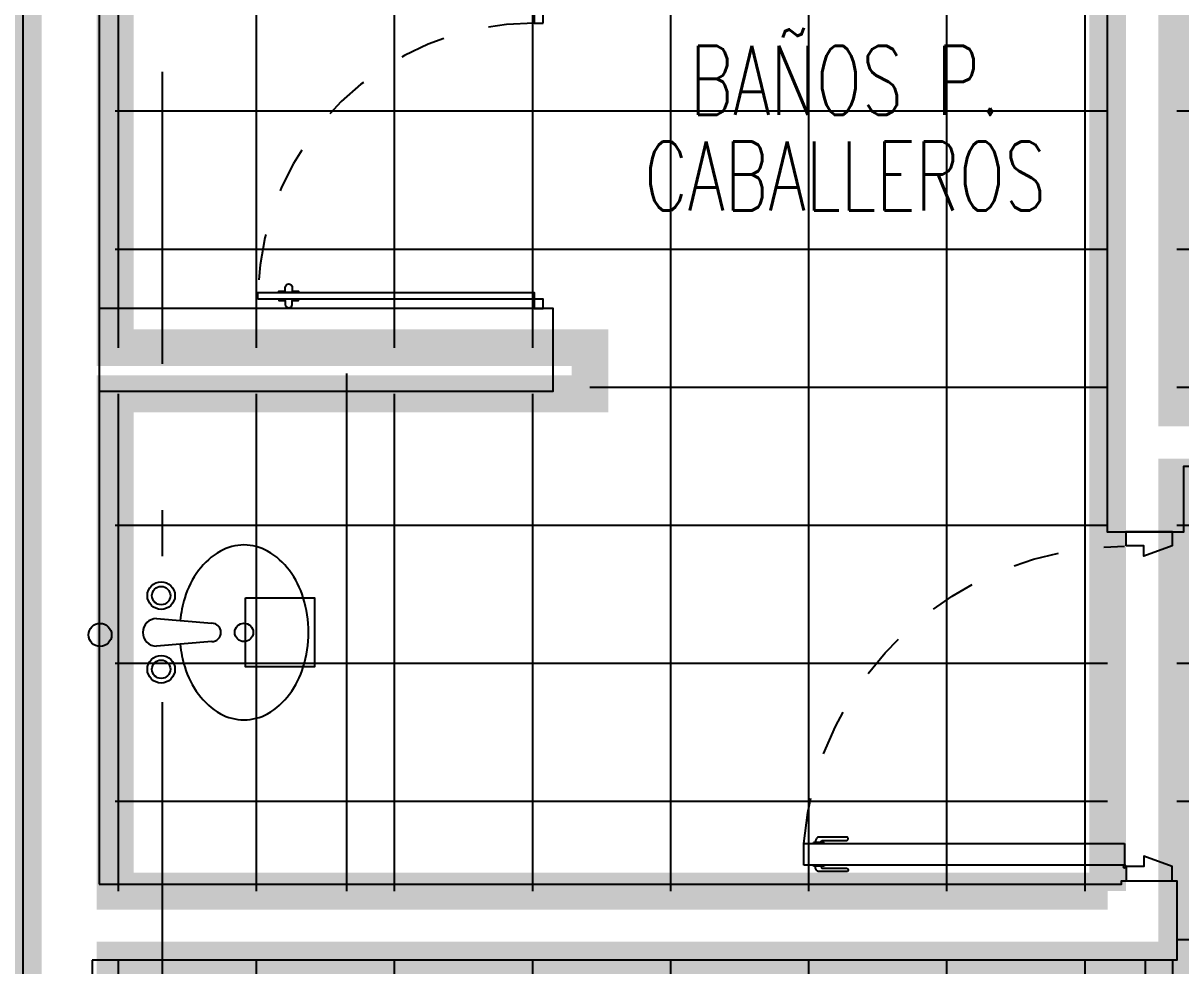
# Model space of a CAD drawing. Header units: millimetres. Extents: x -77 to 207, y -160 to 187.
# Drawn here: x -5.607 to -3.092, y 26.643 to 28.691 of the extents above; entities that cross this region are included whole.
import ezdxf
from ezdxf.enums import TextEntityAlignment as Align
from ezdxf.xclip import XClip

# ---------------------------------------------------------------- set-up
doc = ezdxf.new("R2010")
doc.units = ezdxf.units.MM
doc.header["$LTSCALE"] = 0.1
doc.linetypes.add('X REF - ANELO INST bind$0$X REF - ANELO$0$DASHDOT2', pattern=[12.7, 6.35, -3.175, 0, -3.175])
doc.linetypes.add('X REF - ANELO INST bind$0$X REF - ANELO$0$DASHED2', pattern=[0.375, 0.25, -0.125])
for name, color, linetype in [('C01 Foil blanco', 30, 'Continuous'), ('C03 PRY comun+papel kraft', 192, 'Continuous'), ('X REF - ANELO INST bind$0$X REF - ANELO$0$A-LADRILLO HUECO 12', 7, 'Continuous'), ('X REF - ANELO INST bind$0$X REF - ANELO$0$A-TABIQUE FENOLICO 20mm', 7, 'Continuous'), ('X REF - ANELO INST bind$0$X REF - ANELO$0$C-ALUMINIO', 8, 'Continuous'), ('X REF - ANELO INST bind$0$X REF - ANELO$0$C-MADERA', 8, 'Continuous'), ('X REF - ANELO INST bind$0$X REF - ANELO$0$E-GENERAL', 8, 'Continuous'), ('X REF - ANELO INST bind$0$X REF - ANELO$0$E-REJILLAS', 8, 'Continuous'), ('X REF - ANELO INST bind$0$X REF - ANELO$0$E-SANITARIO', 8, 'Continuous'), ('X REF - ANELO INST bind$0$X REF - ANELO$0$MET-EJE CABRIADAS', 8, 'X REF - ANELO INST bind$0$X REF - ANELO$0$DASHDOT2'), ('X REF - ANELO INST bind$0$X REF - ANELO$0$R-NOMBRE LOCAL', 7, 'Continuous')]:
    doc.layers.add(name, color=color, linetype=linetype)
doc.styles.add('X REF - ANELO INST bind$0$X REF - ANELO$0$VAUX', font='romans.shx', dxfattribs={"width": 0.85})
pattern_1 = [(0, (0, 0), (0, 0.3), []), (90, (0, 0), (-0.3, 1.836909530733566e-17), [])]

# ---------------------------------------------------------------- blocks, each defined once
blk = doc.blocks.new('X REF - ANELO INST bind$0$X REF - ANELO$0$LAVABO SANITARIO')
at = {"layer": 'X REF - ANELO INST bind$0$X REF - ANELO$0$E-SANITARIO'}
for p, q in [((-0.01468289090553287, -0.2426748332072748), (-0.02468289090029419, -0.1226748332119314)), ((0.03531710909737751, -0.1226748332119314), (0.0253171091026162, -0.2426748332072748))]:
    blk.add_line(p, q, dxfattribs=at)
for centre, radius in [((0, 0), 0.025), ((-0.07468289090320457, -0.1326748332066927), 0.0299999999999976), ((-0.07468289090320457, -0.1326748332066927), 0.0199999999999996), ((0.08531710910028789, -0.1326748332066927), 0.0299999999999976), ((0.08531710910028789, -0.1326748332066927), 0.0199999999999996), ((0.00531710909854155, -0.3126748331997078), 0.02)]:
    blk.add_circle(centre, radius, dxfattribs=at)
for centre, radius, start, end in [((0.005317109098541661, -0.1226748332119314), 0.0300000000000011, 0, 180), ((0.00531710909854155, -0.4296729553025216), 0.2569981221008675, 95.74498543131385, 106.9727130501967), ((0.00531710909854155, -0.4296729553025216), 0.2569981221008978, 73.02728694980324, 84.25501456868615), ((-0.01222090759256389, -0.3722108240035595), 0.1969191860252973, 106.9727130501967, 126.384351427153), ((0.02285512580419891, -0.3722108240035595), 0.1969191860252229, 53.61564857284702, 73.02728694980324), ((-0.03906259131326806, -0.3357828246080317), 0.1516701514816042, 126.384351427153, 150.6576141317174), ((0.04969680958311073, -0.3357828246080317), 0.1516701514816472, 29.34238586828264, 53.61564857284702), ((0.005317109098541661, -0.2426748332072748), 0.0199999999999996, 180, 0), ((-0.0801692633976927, -0.3126748331997078), 0.104513627505483, 150.6576141317174, 180), ((0.0908034815947758, -0.3126748331997078), 0.1045136275055068, 0, 29.34238586828264), ((-0.0801692633976927, -0.3126748331997078), 0.1045136275054913, 180, 209.3423858682826), ((0.0908034815947758, -0.3126748331997078), 0.1045136275055114, 330.6576141317174, 0), ((-0.03906259131326806, -0.2895668418059358), 0.1516701514816243, 209.3423858682826, 233.615648572847), ((0.04969680958311073, -0.2895668418059358), 0.1516701514816677, 306.384351427153, 330.6576141317174), ((-0.01222090759256378, -0.253138842410408), 0.1969191860253044, 233.615648572847, 253.0272869498032), ((0.02285512580419902, -0.253138842410408), 0.1969191860252744, 286.9727130501968, 306.384351427153), ((0.005317109098541661, -0.195676711096894), 0.2569981221008106, 253.0272869498032, 270), ((0.005317109098541661, -0.195676711096894), 0.2569981221008086, 270, 286.9727130501968)]:
    blk.add_arc(centre, radius, start, end, dxfattribs=at)
blk = doc.blocks.new('X REF - ANELO INST bind$0$X REF - ANELO$0$N Local')
at = {"layer": 'X REF - ANELO INST bind$0$X REF - ANELO$0$R-NOMBRE LOCAL', "lineweight": 0, "style": 'X REF - ANELO INST bind$0$X REF - ANELO$0$VAUX', "width": 0.85}
for p in [(6337.571769196384, -934.4548905287525), (6337.571769196384, -934.7148587994149)]:
    blk.add_attdef('NOMBRE', text='', height=0.1822500000000217, dxfattribs=at).set_placement(p, align=Align.CENTER)
blk = doc.blocks.new('X REF - ANELO INST bind$0$X REF - ANELO$0$P MADERA 076')
at = {"layer": 'X REF - ANELO INST bind$0$X REF - ANELO$0$C-MADERA'}
for p, q in [((-3.885145626649498, 26.91526960356896, 0.02079983888619003), (-3.8852826533659, 26.91374182286722, 0.02079983888619003)), ((-3.88474411822626, 26.91679738427069, 0.02079983888619003), (-3.885145626649498, 26.91526960356896, 0.02079983888619003)), ((-3.884087867733067, 26.91820761754775, 0.02079983888619003), (-3.88474411822626, 26.91679738427069, 0.02079983888619003)), ((-3.883196690309157, 26.91946117689395, 0.02079983888619003), (-3.884087867733067, 26.91820761754775, 0.02079983888619003)), ((-3.882099804890638, 26.92055806231269, 0.02079983888619003), (-3.883196690309157, 26.91946117689395, 0.02079983888619003)), ((-3.880826598331803, 26.92145914730349, 0.02079983888619003), (-3.882099804890638, 26.92055806231269, 0.02079983888619003)), ((-3.879416365056565, 26.92212513744062, 0.02079983888619003), (-3.880826598331803, 26.92145914730349, 0.02079983888619003)), ((-3.87791797121117, 26.9225169062222, 0.02079983888619003), (-3.879416365056565, 26.92212513744062, 0.02079983888619003)), ((-3.876360803649911, 26.92263428572369, 0.02079983888619003), (-3.87791797121117, 26.9225169062222, 0.02079983888619003)), ((-3.817080292785429, 26.92263428572369, 0.02079983888619003), (-3.876360803649911, 26.92263428572369, 0.02079983888619003)), ((-3.872786186395567, 26.91358514893955, 0.02079983888619003), (-3.872590218041475, 26.91401604422276, 0.02079983888619003)), ((-3.872590218041475, 26.91401604422276, 0.02079983888619003), (-3.872315996686845, 26.91440781300253, 0.02079983888619003)), ((-3.872315996686845, 26.91440781300253, 0.02079983888619003), (-3.871992741260508, 26.9147211608597, 0.02079983888619003)), ((-3.871992741260508, 26.9147211608597, 0.02079983888619003), (-3.871610880047408, 26.91499538221342, 0.02079983888619003)), ((-3.871610880047408, 26.91499538221342, 0.02079983888619003), (-3.871179984766238, 26.91519118264432, 0.02079983888619003)), ((-3.871179984766238, 26.91519118264432, 0.02079983888619003), (-3.870729442271292, 26.91530873007036, 0.02079983888619003)), ((-3.870729442271292, 26.91530873007036, 0.02079983888619003), (-3.870269160132191, 26.91534785657018, 0.02079983888619003)), ((-3.870269160132191, 26.91534785657018, 0.02079983888619003), (-3.817080292785429, 26.91534785657018, 0.02079983888619003)), ((-3.816424042292235, 26.92239935879456, 0.02079983888619003), (-3.817080292785429, 26.92263428572369, 0.02079983888619003)), ((-3.817080292785429, 26.91534785657018, 0.02079983888619003), (-3.816424042292235, 26.91558295142431, 0.02079983888619003)), ((-3.815826733436731, 26.92204671651439, 0.02079983888619003), (-3.816424042292235, 26.92239935879456, 0.02079983888619003)), ((-3.816424042292235, 26.91558295142431, 0.02079983888619003), (-3.815826733436731, 26.9159747202059, 0.02079983888619003)), ((-3.81530750965994, 26.92157669473136, 0.02079983888619003), (-3.815826733436731, 26.92204671651439, 0.02079983888619003)), ((-3.815826733436731, 26.9159747202059, 0.02079983888619003), (-3.81530750965994, 26.91644474198893, 0.02079983888619003)), ((-3.81487661437877, 26.9209889575975, 0.02079983888619003), (-3.81530750965994, 26.92157669473136, 0.02079983888619003)), ((-3.81530750965994, 26.91644474198893, 0.02079983888619003), (-3.81487661437877, 26.91699318470137, 0.02079983888619003)), ((-3.814563266522052, 26.92036226188497, 0.02079983888619003), (-3.81487661437877, 26.9209889575975, 0.02079983888619003)), ((-3.81487661437877, 26.91699318470137, 0.02079983888619003), (-3.814563266522052, 26.91762004833708, 0.02079983888619003)), ((-3.814367466093424, 26.91969627174808, 0.02079983888619003), (-3.814563266522052, 26.92036226188497, 0.02079983888619003)), ((-3.814563266522052, 26.91762004833708, 0.02079983888619003), (-3.814367466093424, 26.91828603847398, 0.02079983888619003)), ((-3.814308692381198, 26.91899115510932, 0.02079983888619003), (-3.814367466093424, 26.91969627174808, 0.02079983888619003)), ((-3.814367466093424, 26.91828603847398, 0.02079983888619003), (-3.814308692381198, 26.91899115510932, 0.02079983888619003)), ((-3.910706818438664, 26.90857074362475, 0.02079983888619003), (-3.21390346407388, 26.90857074362475)), ((-3.910706818438664, 26.86140483851705, 0.02079983888619003), (-3.910706818438664, 26.90857074362475, 0.02079983888619003)), ((-3.889699581901548, 26.91103873581915, 0.02079983888619003), (-3.889699581901548, 26.90857074362475, 0.02079983888619003)), ((-3.889699581901548, 26.90857074362475, 0.02079983888619003), (-3.889699581901548, 26.91103873581915, 0.02079983888619003)), ((-3.8852826533659, 26.91103873581915, 0.02079983888619003), (-3.889699581901548, 26.91103873581915, 0.02079983888619003)), ((-3.8852826533659, 26.91374182286722, 0.02079983888619003), (-3.8852826533659, 26.91103873581915, 0.02079983888619003)), ((-3.872942860322107, 26.91103873581915, 0.02079983888619003), (-3.8852826533659, 26.91103873581915, 0.02079983888619003)), ((-3.872942860322107, 26.91268406394852, 0.02079983888619003), (-3.872903565898193, 26.91311495923014, 0.02079983888619003)), ((-3.872942860322107, 26.91103873581915, 0.02079983888619003), (-3.872942860322107, 26.91268406394852, 0.02079983888619003)), ((-3.866723929732141, 26.91103873581915, 0.02079983888619003), (-3.872942860322107, 26.91103873581915, 0.02079983888619003)), ((-3.872903565898193, 26.91311495923014, 0.02079983888619003), (-3.872786186395567, 26.91358514893955, 0.02079983888619003)), ((-3.866723929732141, 26.90857074362475, 0.02079983888619003), (-3.866723929732141, 26.91103873581915, 0.02079983888619003)), ((-3.866723929732141, 26.90857074362475, 0.02079983888619003), (-3.866723929732141, 26.91103873581915, 0.02079983888619003)), ((-3.21390346407388, 26.90857074362475), (-3.21390346407388, 26.86140483851705)), ((-3.21390346407388, 26.86140483851705), (-3.910706818438664, 26.86140483851705, 0.02079983888619003)), ((-3.889699581901548, 26.85893684632288, 0.02079983888619003), (-3.889699581901548, 26.86140483851705, 0.02079983888619003)), ((-3.889699581901548, 26.86140483851705, 0.02079983888619003), (-3.889699581901548, 26.85893684632288, 0.02079983888619003)), ((-3.8852826533659, 26.85893684632288, 0.02079983888619003), (-3.889699581901548, 26.85893684632288, 0.02079983888619003)), ((-3.872942860322107, 26.85893684632288, 0.02079983888619003), (-3.8852826533659, 26.85893684632288, 0.02079983888619003)), ((-3.8852826533659, 26.85623375927457, 0.02079983888619003), (-3.8852826533659, 26.85893684632288, 0.02079983888619003)), ((-3.885145626649498, 26.85470597857284, 0.02079983888619003), (-3.8852826533659, 26.85623375927457, 0.02079983888619003)), ((-3.88474411822626, 26.85317819787133, 0.02079983888619003), (-3.885145626649498, 26.85470597857284, 0.02079983888619003)), ((-3.884087867733067, 26.85176796459723, 0.02079983888619003), (-3.88474411822626, 26.85317819787133, 0.02079983888619003)), ((-3.883196690309157, 26.85051440524944, 0.02079983888619003), (-3.884087867733067, 26.85176796459723, 0.02079983888619003)), ((-3.882099804890638, 26.8494175198291, 0.02079983888619003), (-3.883196690309157, 26.85051440524944, 0.02079983888619003)), ((-3.880826598331803, 26.84851643483807, 0.02079983888619003), (-3.882099804890638, 26.8494175198291, 0.02079983888619003)), ((-3.879416365056565, 26.84785044470277, 0.02079983888619003), (-3.880826598331803, 26.84851643483807, 0.02079983888619003)), ((-3.87791797121117, 26.84745867592119, 0.02079983888619003), (-3.879416365056565, 26.84785044470277, 0.02079983888619003)), ((-3.876360803649911, 26.84734129641834, 0.02079983888619003), (-3.87791797121117, 26.84745867592119, 0.02079983888619003)), ((-3.817080292785429, 26.84734129641834, 0.02079983888619003), (-3.876360803649911, 26.84734129641834, 0.02079983888619003)), ((-3.872942860322107, 26.85893684632288, 0.02079983888619003), (-3.872942860322107, 26.85729151819487, 0.02079983888619003)), ((-3.866723929732141, 26.85893684632288, 0.02079983888619003), (-3.872942860322107, 26.85893684632288, 0.02079983888619003)), ((-3.872942860322107, 26.85729151819487, 0.02079983888619003), (-3.872903565898193, 26.85686062291188, 0.02079983888619003)), ((-3.872903565898193, 26.85686062291188, 0.02079983888619003), (-3.872786186395567, 26.85639043320225, 0.02079983888619003)), ((-3.872786186395567, 26.85639043320225, 0.02079983888619003), (-3.872590218041475, 26.85595953792085, 0.02079983888619003)), ((-3.872590218041475, 26.85595953792085, 0.02079983888619003), (-3.872315996686845, 26.85556776913927, 0.02079983888619003)), ((-3.872315996686845, 26.85556776913927, 0.02079983888619003), (-3.871992741260508, 26.85525442128232, 0.02079983888619003)), ((-3.871992741260508, 26.85525442128232, 0.02079983888619003), (-3.871610880047408, 26.85498019992838, 0.02079983888619003)), ((-3.871610880047408, 26.85498019992838, 0.02079983888619003), (-3.871179984766238, 26.85478439949929, 0.02079983888619003)), ((-3.871179984766238, 26.85478439949929, 0.02079983888619003), (-3.870729442271292, 26.85466685207143, 0.02079983888619003)), ((-3.870729442271292, 26.85466685207143, 0.02079983888619003), (-3.870269160132191, 26.85462772557162, 0.02079983888619003)), ((-3.870269160132191, 26.85462772557162, 0.02079983888619003), (-3.817080292785429, 26.85462772557162, 0.02079983888619003)), ((-3.866723929732141, 26.86140483851705, 0.02079983888619003), (-3.866723929732141, 26.85893684632288, 0.02079983888619003)), ((-3.866723929732141, 26.86140483851705, 0.02079983888619003), (-3.866723929732141, 26.85893684632288, 0.02079983888619003)), ((-3.817080292785429, 26.85462772557162, 0.02079983888619003), (-3.816424042292235, 26.85439263071748, 0.02079983888619003)), ((-3.816424042292235, 26.84757622334723, 0.02079983888619003), (-3.817080292785429, 26.84734129641834, 0.02079983888619003)), ((-3.816424042292235, 26.85439263071748, 0.02079983888619003), (-3.815826733436731, 26.8540008619359, 0.02079983888619003)), ((-3.815826733436731, 26.84792886562741, 0.02079983888619003), (-3.816424042292235, 26.84757622334723, 0.02079983888619003)), ((-3.815826733436731, 26.8540008619359, 0.02079983888619003), (-3.81530750965994, 26.85353084015287, 0.02079983888619003)), ((-3.81530750965994, 26.84839888741203, 0.02079983888619003), (-3.815826733436731, 26.84792886562741, 0.02079983888619003)), ((-3.81530750965994, 26.85353084015287, 0.02079983888619003), (-3.81487661437877, 26.85298239744361, 0.02079983888619003)), ((-3.81487661437877, 26.84898662454771, 0.02079983888619003), (-3.81530750965994, 26.84839888741203, 0.02079983888619003)), ((-3.81487661437877, 26.85298239744361, 0.02079983888619003), (-3.814563266522052, 26.85235553380653, 0.02079983888619003)), ((-3.814563266522052, 26.84961332025841, 0.02079983888619003), (-3.81487661437877, 26.84898662454771, 0.02079983888619003)), ((-3.814563266522052, 26.85235553380653, 0.02079983888619003), (-3.814367466093424, 26.851689543671, 0.02079983888619003)), ((-3.814367466093424, 26.85027931039554, 0.02079983888619003), (-3.814563266522052, 26.84961332025841, 0.02079983888619003)), ((-3.814367466093424, 26.851689543671, 0.02079983888619003), (-3.814308692381198, 26.85098442703247, 0.02079983888619003)), ((-3.814308692381198, 26.85098442703247, 0.02079983888619003), (-3.814367466093424, 26.85027931039554, 0.02079983888619003))]:
    blk.add_line(p, q, dxfattribs=at)
for points in [[(-3.21068220716306, 27.555634054051), (-3.21068220716306, 27.58681161536278), (-3.110682207163606, 27.58681161536278), (-3.110682207163606, 27.5556289697603), (-3.171910228690464, 27.53314281866337), (-3.171910228690464, 27.5556289697603)], [(-3.210674413772082, 26.8582278983904), (-3.210674413772082, 26.82705033707862), (-3.110674413772628, 26.82705033707862), (-3.110674413772628, 26.8582329826811), (-3.171902435299486, 26.88071913377803), (-3.171902435299486, 26.8582329826811)]]:
    blk.add_lwpolyline(points, close=True, dxfattribs=at)
at = {"layer": 'X REF - ANELO INST bind$0$X REF - ANELO$0$C-MADERA', "color": 8, "linetype": 'X REF - ANELO INST bind$0$X REF - ANELO$0$DASHED2', "extrusion": (0, 0, -0.9999999999999998)}
blk.add_ellipse((-3.215184706890444, 26.85977418416699, 0.009609608245486878), major_axis=(0.6646648836522427, 0.2110899990140736), ratio=0.9963643630155158, start_param=3.520419895399363, end_param=5.020750815119603, dxfattribs=at)
at = {"layer": 'X REF - ANELO INST bind$0$X REF - ANELO$0$C-MADERA', "extrusion": (0, 0, -1)}
blk.add_ellipse((-3.213854416447973, 26.85865401810906), major_axis=(-0.001945151561812964, 0.001945151561812964), ratio=0.9999999998831075, start_param=1.570796326794897, end_param=7.853981633974483, dxfattribs=at)
blk = doc.blocks.new('X REF - ANELO INST bind$0$X REF - ANELO')
at = {"layer": 'X REF - ANELO INST bind$0$X REF - ANELO$0$A-LADRILLO HUECO 12'}
for points in [[(-5.456950745491503, 26.65497492937516), (-5.456950745491507, 24.18442069627247), (-5.386940855586634, 24.18442069627247), (-5.386940855586634, 24.03442069627247), (-5.606950745491508, 24.03442069627247), (-5.606950745491509, 29.64497553576058), (0.1241465710073799, 29.64497553576058)], [(-0.02585342899262022, 29.49497553576058), (-5.441950745491502, 29.49497553576058), (-5.441950745491483, 26.81997492937521)], [(-2.950674413771131, 27.89247492937543), (-2.950674413771131, 27.72747492937543), (-3.08567344407273, 27.72747492937543), (-3.08567344407273, 27.58465042804096), (-3.250675849107939, 27.5846504280405), (-3.25067103903752, 29.49497553576058), (-3.070673676890706, 29.49497553576058), (-3.070673211254754, 27.89247492937543), (-2.950674413771131, 27.89247492937543)], [(-5.441950745491508, 29.44350530361896), (-5.441950745491508, 26.81997492937521)], [(-3.100674413772359, 26.82705033707862), (-3.100674413772359, 26.65497492937516), (-5.456950745491508, 26.65497492937516)], [(-5.441950745491508, 26.81997492937521), (-4.903378380901122, 26.81997492937521), (-4.903378380901122, 26.81997492937521)], [(-4.903378380901122, 26.81997492937521), (-3.220674413772359, 26.81997492937521), (-3.220674413772359, 26.82705033707862), (-3.100674413772359, 26.82705033707862), (-3.100674413772359, 26.65497492937516)]]:
    blk.add_lwpolyline(points, dxfattribs=at)
at = {"layer": 'X REF - ANELO INST bind$0$X REF - ANELO$0$A-LADRILLO HUECO 12', "elevation": -0.005074662038159164}
blk.add_lwpolyline([(-5.441950745491491, 27.89105067778933), (-4.903378380901122, 27.89105067778933), (-4.903378380901122, 27.89105067778933), (-4.455426629663958, 27.89105067778934), (-4.455426629663958, 28.07105067778933), (-5.441950745491492, 28.07105067778933)], dxfattribs=at)
at = {"layer": 'X REF - ANELO INST bind$0$X REF - ANELO$0$A-TABIQUE FENOLICO 20mm'}
blk.add_lwpolyline([(-4.476765284119144, 28.69105068089572), (-4.476765284119144, 28.71105068400208), (-4.496765287225505, 28.71105068400208), (-4.496765287225505, 28.69105068089572)], close=True, dxfattribs=at)
at = {"layer": 'X REF - ANELO INST bind$0$X REF - ANELO$0$A-TABIQUE FENOLICO 20mm', "elevation": -0.005074662038159164}
for points in [[(-5.00858442848922, 28.10851867308996), (-5.00858442848922, 28.10605068089602), (-5.051240158617665, 28.10605068089602), (-5.051240158617665, 28.10851867308996), (-5.03741005513958, 28.10851867308996), (-5.03741005513958, 28.11804910268687, -0.8525761241632458), (-5.022410055139707, 28.11804910268687), (-5.022410055139707, 28.11804910268687, -0.9999999999983811), (-5.022410055139707, 28.11804910268687), (-5.022410055139707, 28.11804910268687, 0.4142135623819406), (-5.022410055139707, 28.11804910268687), (-5.022410055139707, 28.10851867308996), (-5.00858442848922, 28.10851867308996), (-5.00858442848922, 28.10605068089602), (-5.051240158617665, 28.10605068089602)], [(-5.00858442848922, 28.08858268870175), (-5.00858442848922, 28.09105068089569), (-5.051240158617665, 28.09105068089569), (-5.051240158617665, 28.08858268870175), (-5.03741005513958, 28.08858268870175), (-5.03741005513958, 28.07905225910485, 0.8525761241632458), (-5.022410055139707, 28.07905225910485), (-5.022410055139707, 28.07905225910485, 0.9999999999983811), (-5.022410055139707, 28.07905225910485), (-5.022410055139707, 28.07905225910485, -0.4142135623819406), (-5.022410055139707, 28.07905225910485), (-5.022410055139707, 28.08858268870175), (-5.00858442848922, 28.08858268870175), (-5.00858442848922, 28.09105068089569), (-5.051240158617665, 28.09105068089569)]]:
    blk.add_lwpolyline(points, format="xyb", dxfattribs=at)
for points in [[(-5.096766565332663, 28.09105068089569), (-5.096766565332663, 28.10605068089557), (-4.496760572240033, 28.10605068089557), (-4.496760572240033, 28.09105068089569)], [(-4.476769999104615, 28.07105067778979), (-4.476769999104615, 28.09105068089615), (-4.496770002210976, 28.09105068089569), (-4.496770002210976, 28.07105067778933)]]:
    blk.add_lwpolyline(points, close=True, dxfattribs=at)
at = {"layer": 'X REF - ANELO INST bind$0$X REF - ANELO$0$A-TABIQUE FENOLICO 20mm', "color": 8, "linetype": 'X REF - ANELO INST bind$0$X REF - ANELO$0$DASHED2'}
blk.add_arc((-4.496628076336266, 28.09071633077015, -0.0155916354509535), 0.6003343637246249, 90.01219538280392, 178.5363338099419, dxfattribs=at)
at = {"layer": 'X REF - ANELO INST bind$0$X REF - ANELO$0$C-ALUMINIO'}
blk.add_lwpolyline([(-3.16931868966116, 26.65497821566873), (-3.16931868966116, 26.59497821566924), (-3.109318689661214, 26.59497821566924), (-3.109318689661214, 26.65497821566873)], close=True, dxfattribs=at)
at = {"layer": 'X REF - ANELO INST bind$0$X REF - ANELO$0$E-GENERAL'}
blk.add_line((-4.903378380901122, 26.8049749264394), (-4.903378380901122, 27.92942027186048), dxfattribs=at)
at = {"layer": 'X REF - ANELO INST bind$0$X REF - ANELO$0$E-REJILLAS'}
blk.add_lwpolyline([(-5.124154270086365, 27.44219759914998), (-4.974154270086274, 27.44219759914998), (-4.974154270086274, 27.29219759914989), (-5.124154270086365, 27.29219759914989)], close=True, dxfattribs=at)
at = {"layer": 'X REF - ANELO INST bind$0$X REF - ANELO$0$MET-EJE CABRIADAS'}
blk.add_line((-5.304390985078498, -0.8195543707502094, 0.01943700474020715), (-5.304390985078489, 30.23632377726847, 0.01943700474020715), dxfattribs=at)
ref = blk.add_blockref('X REF - ANELO INST bind$0$X REF - ANELO$0$N Local', (5066.236307573357, 776.0556986790501, 0.004375672094269419), dxfattribs=dict(xscale=-0.7999999999999545, yscale=0.8000000000000114, zscale=0.8))
ref.add_attrib('NOMBRE', 'BAÑOS P.', dxfattribs={"layer": 'X REF - ANELO INST bind$0$X REF - ANELO$0$R-NOMBRE LOCAL', "lineweight": 0, "height": 0.15, "style": 'X REF - ANELO INST bind$0$X REF - ANELO$0$VAUX', "width": 0.7}).set_placement((-3.821107783754064, 28.49178625605465, 0.004375672094269419), align=Align.CENTER)
ref.add_attrib('NOMBRE', 'CABALLEROS', dxfattribs={"layer": 'X REF - ANELO INST bind$0$X REF - ANELO$0$R-NOMBRE LOCAL', "lineweight": 0, "height": 0.15, "style": 'X REF - ANELO INST bind$0$X REF - ANELO$0$VAUX', "width": 0.7}).set_placement((-3.821107783754973, 28.28381163952464, 0.004375672094269419), align=Align.CENTER)
blk.add_blockref('X REF - ANELO INST bind$0$X REF - ANELO$0$P MADERA 076', (0, 0))
at = {"rotation": 89.99999999999999}
blk.add_blockref('X REF - ANELO INST bind$0$X REF - ANELO$0$LAVABO SANITARIO', (-5.439800995311307, 27.36185095523278, -0.006664545210813953), dxfattribs=at)
blk = doc.blocks.new('X REF - ANELO INST bind')
ref = blk.add_blockref('X REF - ANELO INST bind$0$X REF - ANELO', (0, 0))
XClip(ref).set_block_clipping_path([(-76.96807374145067, -24.7711317477457), (92.98603554183842, 61.16696301676586)])

msp = doc.modelspace()

# ---------------------------------------------------------------- hatches: boundary and pattern name
at = {"layer": 'C03 PRY comun+papel kraft'}
h = msp.add_hatch(dxfattribs=at)
h.set_pattern_fill('_USER', color=256, scale=0.3, double=1, pattern_type=0)
h.set_pattern_definition(pattern_1)
edge = h.paths.add_edge_path()
edge.add_line((-3.250674413772678, 26.80497492937525), (-5.40695072928867, 26.80497491694188))
edge.add_line((-5.40695072928867, 26.80497491694188), (-5.406950735520597, 27.88575680622989))
edge.add_line((-5.406950735520597, 27.88575680622989), (-4.375426597485776, 27.88575680622989))
edge.add_line((-4.375426597485776, 27.88575680622989), (-4.375426597485776, 27.9857568062298))
edge.add_line((-4.375426597485776, 27.9857568062298), (-5.40695073609721, 27.9857568062298))
edge.add_line((-5.40695073609721, 27.9857568062298), (-5.406950745491462, 29.61497010335819))
edge.add_line((-5.406950745491462, 29.61497010335819), (-3.250669138099957, 29.61496217755343))
edge.add_line((-3.250669138099957, 29.61496217755343), (-3.250669121897211, 26.80497492937528))
h = msp.add_hatch(dxfattribs=at)
h.set_pattern_fill('_USER', color=256, scale=0.3, double=1, pattern_type=0)
h.set_pattern_definition(pattern_1)
h.paths.add_polyline_path([(-3.100713233589892, 29.61496325946406), (0.09932558622768733, 29.61496325946406), (0.09932558622768739, 27.85497492937543), (-3.100674413772358, 27.85497492937543)])
h = msp.add_hatch(dxfattribs=at)
h.set_pattern_fill('_USER', color=256, scale=0.3, double=1, pattern_type=0)
h.set_pattern_definition(pattern_1)
h.paths.add_polyline_path([(-1.85067441377236, 24.23442559944647), (-5.406950713313329, 24.23442559944647), (-5.406950713313327, 26.65497492937516), (-3.100674413772359, 26.65497492937516), (-3.100674413772359, 27.70497492937534), (-1.850674413772359, 27.70497492937534)])

# ---------------------------------------------------------------- linework, layer by layer
at = {"layer": 'C01 Foil blanco', "const_width": 0.08, "elevation": 2.135077072259951e-05}
msp.add_lwpolyline([(-6.55372215791897, 29.60497413502585), (-6.55372215791897, 29.60497413502585), (-5.606950775478452, 29.60497413502585), (-5.606950745519758, 24.03442559944642), (-1.365671856721967, 24.03442559944642), (-1.365671856721967, 22.0204881702457), (0.1103516996085492, 22.0204881702457), (0.1103659287505273, 6.908415640765133), (-1.389634071249473, 6.908415640765133), (-1.389634204716491, 4.959845945626274), (-4.702282181090367, 4.959845945626287), (-4.702282181090367, 0.05434713922432088), (-5.19760729541099, 0.0543471392243207), (-5.19760729541099, 0.1851127970303439), (-31.52531535550097, 0.1851127970303446), (-31.52531535550097, 0.1851127970303446), (-31.52531535550097, 29.21473542162268), (-31.52531535550097, 29.21473542162268), (-26.42259650580489, 29.21473542162268), (-26.42259650580489, 29.60497192048632), (-6.553722157918802, 29.60497192048631)], dxfattribs=at)
at = {"layer": 'C03 PRY comun+papel kraft', "const_width": 0.08}
msp.add_lwpolyline([(-3.250674413772678, 26.80497492937525), (-5.40695072928867, 26.80497491694188), (-5.406950735520597, 27.88575680622989), (-4.375426597485776, 27.88575680622989), (-4.375426597485776, 27.9857568062298), (-5.40695073609721, 27.9857568062298), (-5.406950745491462, 29.61497010335819), (-3.250669138099957, 29.61496217755343), (-3.250669121897211, 26.80497492937528)], dxfattribs=at)
for points, elevation in [([(-3.100713233589892, 29.61496325946406), (0.09932558622768733, 29.61496325946406), (0.09932558622768739, 27.85497492937543), (-3.100674413772358, 27.85497492937543), (-3.100713233736203, 29.61496325946406)], -0.001790303036509414), ([(-1.85067441377236, 24.23442559944647), (-5.406950713313329, 24.23442559944647), (-5.406950713313327, 26.65497492937516), (-3.100674413772359, 26.65497492937516), (-3.100674413772359, 27.70497492937534), (-1.850674413772359, 27.70497492937534), (-1.850674413772359, 24.23442559944647)], 0.009286676476199771)]:
    msp.add_lwpolyline(points, dxfattribs=dict(at, elevation=elevation))

# ---------------------------------------------------------------- block references
msp.add_blockref('X REF - ANELO INST bind', (0, 0))

doc.saveas('drawing.dxf')
